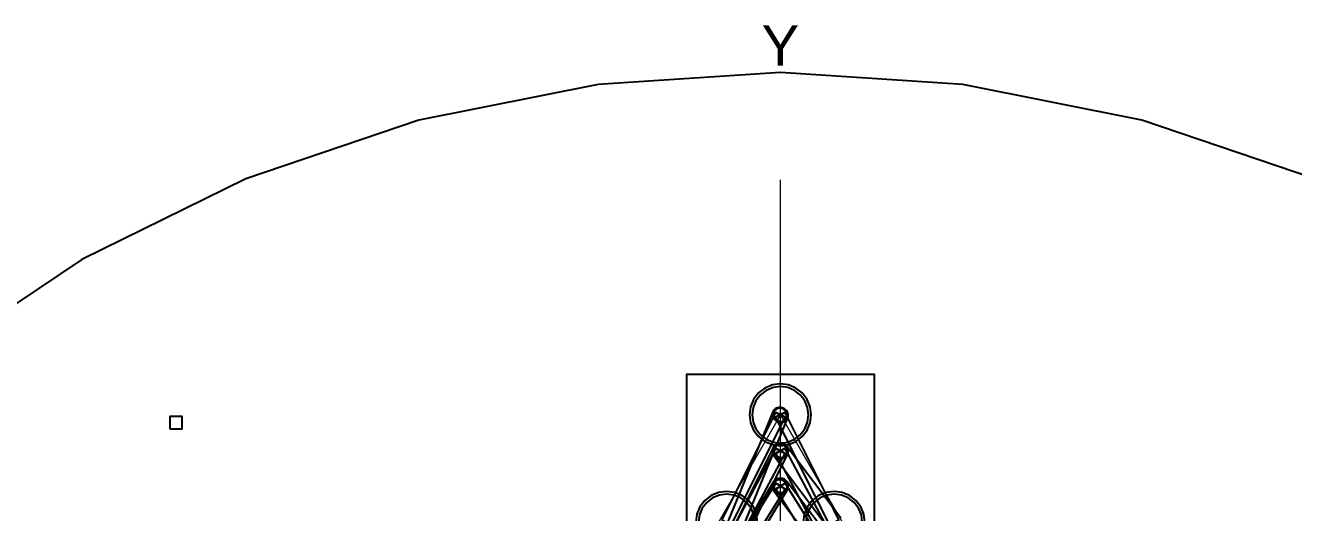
# Model space of a CAD drawing. Header units: millimetres. Extents: x -52000 to 54854, y -52000 to 53750.
# Drawn here: x -28107 to 19107, y 35620 to 53750 of the extents above; entities that cross this region are included whole.
import ezdxf
from ezdxf.enums import TextEntityAlignment as Align

# ---------------------------------------------------------------- set-up
doc = ezdxf.new("R2010")
doc.units = ezdxf.units.MM
for name, color, linetype, lineweight in [('D-BMK-AXIS', 7, 'Continuous', 13), ('D-STR-BASE', 7, 'Continuous', 25), ('D-STR-STRC', 7, 'Continuous', 25), ('D-STR-TXT', 7, 'Continuous', 13)]:
    doc.layers.add(name, color=color, linetype=linetype, lineweight=lineweight)
doc.styles.add('TOWER_UNICODE', font='Arial Unicode.ttf')

msp = doc.modelspace()

# ---------------------------------------------------------------- linework, layer by layer
at = {"layer": 'D-BMK-AXIS'}
msp.add_line((0, -24500), (0, 48000), dxfattribs=at)
msp.add_lwpolyline([(0, 39259.8), (-34000, -19629.9), (34000, -19629.9)], close=True, dxfattribs=at)
at = {"layer": 'D-STR-BASE'}
msp.add_lwpolyline([(19899.5, 48041.7), (13458.6, 50228.1), (6787.4, 51555.1), (0, 52000), (-6787.4, 51555.1), (-13458.6, 50228.1), (-19899.5, 48041.7), (-26000, 45033.3), (-31655.6, 41254.4), (-36769.6, 36769.6), (-41254.4, 31655.6), (-45033.3, 26000), (-48041.7, 19899.5), (-50228.1, 13458.6), (-51555.1, 6787.4), (-52000, 0), (-51555.1, -6787.4)], dxfattribs=at)
for points in [[(-3500, 29759.8), (3500, 29759.8), (3500, 40759.8), (-3500, 40759.8)], [(-22730, 38741.1), (-22270, 38741.1), (-22270, 39201.1), (-22730, 39201.1)]]:
    msp.add_lwpolyline(points, close=True, dxfattribs=at)
at = {"layer": 'D-STR-STRC'}
for points in [[(1150, 39259.8), (1110.8, 39557.5), (995.9, 39834.8), (813.2, 40073), (575, 40255.7), (297.6, 40370.6), (0, 40409.8), (-297.6, 40370.6), (-575, 40255.7), (-813.2, 40073), (-995.9, 39834.8), (-1110.8, 39557.5), (-1150, 39259.8), (-1110.8, 38962.2), (-995.9, 38684.8), (-813.2, 38446.6), (-575, 38263.9), (-297.6, 38149), (0, 38109.8), (297.6, 38149), (575, 38263.9), (813.2, 38446.6), (995.9, 38684.8), (1110.8, 38962.2)], [(1050, 39259.8), (1014.2, 39531.6), (909.3, 39784.8), (742.5, 40002.3), (525, 40169.1), (271.8, 40274), (0, 40309.8), (-271.8, 40274), (-525, 40169.1), (-742.5, 40002.3), (-909.3, 39784.8), (-1014.2, 39531.6), (-1050, 39259.8), (-1014.2, 38988.1), (-909.3, 38734.8), (-742.5, 38517.4), (-525, 38350.5), (-271.8, 38245.6), (0, 38209.8), (271.8, 38245.6), (525, 38350.5), (742.5, 38517.4), (909.3, 38734.8), (1014.2, 38988.1)], [(-2181.7, 35350.7), (-1818.3, 35168.9), (181.7, 39168.9), (-181.7, 39350.7)], [(-277.7, 39373.4), (-294.5, 39305.3), (-291.3, 39234.1), (-268.2, 39164.6), (-226.8, 39101.6), (-170, 39049.4), (-101.6, 39011.5), (-26.3, 38990.6), (50.8, 38988), (124.5, 39003.9), (189.6, 39037.3), (241.9, 39085.8), (277.7, 39146.2), (294.5, 39214.3), (291.3, 39285.6), (268.2, 39355), (226.8, 39418), (170, 39470.2), (101.6, 39508.1), (26.3, 39529.1), (-50.8, 39531.7), (-124.5, 39515.7), (-189.6, 39482.4), (-241.9, 39433.8)], [(-251.7, 39362.8), (-267, 39301.1), (-264.1, 39236.5), (-243.1, 39173.5), (-205.7, 39116.4), (-154.1, 39069), (-92.1, 39034.7), (-23.8, 39015.7), (46.1, 39013.3), (112.9, 39027.8), (171.9, 39058), (219.3, 39102), (251.7, 39156.8), (267, 39218.6), (264.1, 39283.2), (243.1, 39346.2), (205.7, 39403.3), (154.1, 39450.6), (92.1, 39484.9), (23.8, 39503.9), (-46.1, 39506.3), (-112.9, 39491.8), (-171.9, 39461.6), (-219.3, 39417.6)], [(-181.7, 39350.7), (-175.6, 39347.6), (-157.4, 39338.5), (-128.5, 39324.1), (-90.9, 39305.3), (-47, 39283.3), (0, 39259.8), (47, 39236.3), (90.9, 39214.4), (128.5, 39195.6), (157.4, 39181.1), (175.6, 39172), (181.7, 39168.9), (175.6, 39172), (157.4, 39181.1), (128.5, 39195.6), (90.9, 39214.4), (47, 39236.3), (0, 39259.8), (-47, 39283.3), (-90.9, 39305.3), (-128.5, 39324.1), (-157.4, 39338.5), (-175.6, 39347.6)], [(-181.7, 39168.9), (1818.3, 35168.9), (2181.7, 35350.7), (181.7, 39350.7)], [(181.7, 39350.7), (175.6, 39347.6), (157.4, 39338.5), (128.5, 39324.1), (90.9, 39305.3), (47, 39283.3), (0, 39259.8), (-47, 39236.3), (-90.9, 39214.4), (-128.5, 39195.6), (-157.4, 39181.1), (-175.6, 39172), (-181.7, 39168.9), (-175.6, 39172), (-157.4, 39181.1), (-128.5, 39195.6), (-90.9, 39214.4), (-47, 39236.3), (0, 39259.8), (47, 39283.3), (90.9, 39305.3), (128.5, 39324.1), (157.4, 39338.5), (175.6, 39347.6)], [(-167.4, 39343.5), (-161.7, 39340.7), (-145, 39332.3), (-118.4, 39319), (-83.7, 39301.7), (-43.3, 39281.5), (0, 39259.8), (43.3, 39238.2), (83.7, 39218), (118.4, 39200.6), (145, 39187.3), (161.7, 39179), (167.4, 39176.1), (161.7, 39179), (145, 39187.3), (118.4, 39200.6), (83.7, 39218), (43.3, 39238.2), (0, 39259.8), (-43.3, 39281.5), (-83.7, 39301.7), (-118.4, 39319), (-145, 39332.3), (-161.7, 39340.7)], [(167.4, 39343.5), (161.7, 39340.7), (145, 39332.3), (118.4, 39319), (83.7, 39301.7), (43.3, 39281.5), (0, 39259.8), (-43.3, 39238.2), (-83.7, 39218), (-118.4, 39200.6), (-145, 39187.3), (-161.7, 39179), (-167.4, 39176.1), (-161.7, 39179), (-145, 39187.3), (-118.4, 39200.6), (-83.7, 39218), (-43.3, 39238.2), (0, 39259.8), (43.3, 39281.5), (83.7, 39301.7), (118.4, 39319), (145, 39332.3), (161.7, 39340.7)], [(-2548.4, 33566), (-2189.8, 33374.9), (179.3, 37819.6), (-179.3, 38010.8)], [(0, 38208.6), (-76.7, 38196.1), (-148.2, 38164.5), (-209.6, 38115.9), (-256.7, 38053.6), (-286.3, 37981.8), (-296.4, 37905.6), (-286.3, 37829.9), (-256.7, 37760.1), (-209.6, 37700.9), (-148.2, 37656.2), (-76.7, 37629.2), (0, 37621.7), (76.7, 37634.2), (148.2, 37665.9), (209.6, 37714.5), (256.7, 37776.8), (286.3, 37848.5), (296.4, 37924.8), (286.3, 38000.5), (256.7, 38070.3), (209.6, 38129.5), (148.2, 38174.1), (76.7, 38201.1)], [(-268.5, 38049), (-289.3, 37984.3), (-290.4, 37914.9), (-271.7, 37845.6), (-234.5, 37780.9), (-181.3, 37725.5), (-115.8, 37682.9), (-42.3, 37656.2), (34, 37647.1), (108, 37656.3), (174.6, 37683.1), (229.4, 37725.8), (268.5, 37781.4), (289.3, 37846), (290.4, 37915.4), (271.7, 37984.8), (234.5, 38049.4), (181.3, 38104.9), (115.8, 38147.5), (42.3, 38174.2), (-34, 38183.3), (-108, 38174.1), (-174.6, 38147.2), (-229.4, 38104.6)], [(0, 38181.3), (-69.6, 38169.9), (-134.4, 38141.2), (-190, 38097.1), (-232.7, 38040.7), (-259.6, 37975.6), (-268.7, 37906.5), (-259.6, 37837.9), (-232.7, 37774.6), (-190, 37720.9), (-134.4, 37680.4), (-69.6, 37655.9), (0, 37649.1), (69.6, 37660.5), (134.4, 37689.1), (190, 37733.2), (232.7, 37789.7), (259.6, 37854.8), (268.7, 37923.9), (259.6, 37992.5), (232.7, 38055.8), (190, 38109.5), (134.4, 38150), (69.6, 38174.4)], [(-243.4, 38036.5), (-262.3, 37977.9), (-263.3, 37915), (-246.4, 37852.1), (-212.6, 37793.5), (-164.4, 37743.2), (-105, 37704.6), (-38.4, 37680.4), (30.8, 37672.1), (97.9, 37680.5), (158.3, 37704.8), (208, 37743.5), (243.4, 37793.9), (262.3, 37852.5), (263.3, 37915.4), (246.4, 37978.3), (212.6, 38036.9), (164.4, 38087.2), (105, 38125.8), (38.4, 38150), (-30.8, 38158.2), (-97.9, 38149.9), (-158.3, 38125.6), (-208, 38086.9)], [(-179.3, 38010.8), (-173.2, 38007.5), (-155.3, 37998), (-126.8, 37982.8), (-89.7, 37963), (-46.4, 37939.9), (0, 37915.2), (46.4, 37890.5), (89.7, 37867.4), (126.8, 37847.6), (155.3, 37832.4), (173.2, 37822.9), (179.3, 37819.6), (173.2, 37822.9), (155.3, 37832.4), (126.8, 37847.6), (89.7, 37867.4), (46.4, 37890.5), (0, 37915.2), (-46.4, 37939.9), (-89.7, 37963), (-126.8, 37982.8), (-155.3, 37998), (-173.2, 38007.5)], [(-179.3, 37819.6), (2189.8, 33374.9), (2548.4, 33566), (179.3, 38010.8)], [(179.3, 38010.8), (173.2, 38007.5), (155.3, 37998), (126.8, 37982.8), (89.7, 37963), (46.4, 37939.9), (0, 37915.2), (-46.4, 37890.5), (-89.7, 37867.4), (-126.8, 37847.6), (-155.3, 37832.4), (-173.2, 37822.9), (-179.3, 37819.6), (-173.2, 37822.9), (-155.3, 37832.4), (-126.8, 37847.6), (-89.7, 37867.4), (-46.4, 37890.5), (0, 37915.2), (46.4, 37939.9), (89.7, 37963), (126.8, 37982.8), (155.3, 37998), (173.2, 38007.5)], [(-165.2, 38003.2), (-159.6, 38000.2), (-143.1, 37991.4), (-116.8, 37977.5), (-82.6, 37959.2), (-42.8, 37938), (0, 37915.2), (42.8, 37892.4), (82.6, 37871.2), (116.8, 37852.9), (143.1, 37838.9), (159.6, 37830.1), (165.2, 37827.1), (159.6, 37830.1), (143.1, 37838.9), (116.8, 37852.9), (82.6, 37871.2), (42.8, 37892.4), (0, 37915.2), (-42.8, 37938), (-82.6, 37959.2), (-116.8, 37977.5), (-143.1, 37991.4), (-159.6, 38000.2)], [(165.2, 38003.2), (159.6, 38000.2), (143.1, 37991.4), (116.8, 37977.5), (82.6, 37959.2), (42.8, 37938), (0, 37915.2), (-42.8, 37892.4), (-82.6, 37871.2), (-116.8, 37852.9), (-143.1, 37838.9), (-159.6, 37830.1), (-165.2, 37827.1), (-159.6, 37830.1), (-143.1, 37838.9), (-116.8, 37852.9), (-82.6, 37871.2), (-42.8, 37892.4), (0, 37915.2), (42.8, 37938), (82.6, 37959.2), (116.8, 37977.5), (143.1, 37991.4), (159.6, 38000.2)], [(0, 36896.6), (-76.4, 36883.3), (-147.5, 36851), (-208.6, 36802), (-255.5, 36739.7), (-285, 36668.2), (-295.1, 36592.4), (-285, 36517.5), (-255.5, 36448.7), (-208.6, 36390.5), (-147.5, 36347), (-76.4, 36321.1), (0, 36314.6), (76.4, 36328), (147.5, 36360.2), (208.6, 36409.2), (255.5, 36471.5), (285, 36543), (295.1, 36618.8), (285, 36693.7), (255.5, 36762.5), (208.6, 36820.7), (147.5, 36864.2), (76.4, 36890.1)], [(-256.5, 36761.1), (-281.7, 36700), (-287.6, 36632.4), (-274, 36562.9), (-241.6, 36496.4), (-192.8, 36437.3), (-130.9, 36389.7), (-60.1, 36356.8), (14.9, 36340.9), (88.8, 36343), (156.7, 36363), (213.9, 36399.5), (256.5, 36450.1), (281.7, 36511.2), (287.6, 36578.9), (274, 36648.3), (241.6, 36714.8), (192.8, 36773.9), (130.9, 36821.5), (60.1, 36854.4), (-14.9, 36870.4), (-88.8, 36868.3), (-156.7, 36848.3), (-213.9, 36811.7)], [(0, 36869.4), (-69.2, 36857.3), (-133.8, 36828.1), (-189.2, 36783.7), (-231.7, 36727.2), (-258.4, 36662.3), (-267.5, 36593.6), (-258.4, 36525.8), (-231.7, 36463.3), (-189.2, 36410.6), (-133.8, 36371.1), (-69.2, 36347.7), (0, 36341.8), (69.2, 36353.9), (133.8, 36383.1), (189.2, 36427.5), (231.7, 36484.1), (258.4, 36548.9), (267.5, 36617.6), (258.4, 36685.4), (231.7, 36747.9), (189.2, 36800.6), (133.8, 36840.1), (69.2, 36863.5)], [(-232.6, 36746.6), (-255.4, 36691.2), (-260.8, 36629.9), (-248.4, 36566.9), (-219.1, 36506.6), (-174.8, 36453), (-118.7, 36409.9), (-54.4, 36380), (13.5, 36365.6), (80.5, 36367.5), (142.1, 36385.6), (193.9, 36418.7), (232.6, 36464.6), (255.4, 36520.1), (260.8, 36581.4), (248.4, 36644.3), (219.1, 36704.6), (174.8, 36758.2), (118.7, 36801.4), (54.4, 36831.2), (-13.5, 36845.6), (-80.5, 36843.7), (-142.1, 36825.6), (-193.9, 36792.5)], [(-3404.9, 31537.5), (-3060.2, 31322.2), (172.3, 36498), (-172.3, 36713.2)], [(-850, 35259.8), (-889.2, 35557.5), (-1004.1, 35834.8), (-1186.8, 36073), (-1425, 36255.7), (-1702.4, 36370.6), (-2000, 36409.8), (-2297.6, 36370.6), (-2575, 36255.7), (-2813.2, 36073), (-2995.9, 35834.8), (-3110.8, 35557.5), (-3150, 35259.8), (-3110.8, 34962.2), (-2995.9, 34684.8), (-2813.2, 34446.6), (-2575, 34263.9), (-2297.6, 34149), (-2000, 34109.8), (-1702.4, 34149), (-1425, 34263.9), (-1186.8, 34446.6), (-1004.1, 34684.8), (-889.2, 34962.2)], [(-172.3, 36713.2), (-166.5, 36709.6), (-149.3, 36698.8), (-121.9, 36681.7), (-86.2, 36659.4), (-44.6, 36633.5), (0, 36605.6), (44.6, 36577.7), (86.2, 36551.8), (121.9, 36529.5), (149.3, 36512.4), (166.5, 36501.6), (172.3, 36498), (166.5, 36501.6), (149.3, 36512.4), (121.9, 36529.5), (86.2, 36551.8), (44.6, 36577.7), (0, 36605.6), (-44.6, 36633.5), (-86.2, 36659.4), (-121.9, 36681.7), (-149.3, 36698.8), (-166.5, 36709.6)], [(-172.3, 36498), (3060.2, 31322.2), (3404.9, 31537.5), (172.3, 36713.2)], [(172.3, 36713.2), (166.5, 36709.6), (149.3, 36698.8), (121.9, 36681.7), (86.2, 36659.4), (44.6, 36633.5), (0, 36605.6), (-44.6, 36577.7), (-86.2, 36551.8), (-121.9, 36529.5), (-149.3, 36512.4), (-166.5, 36501.6), (-172.3, 36498), (-166.5, 36501.6), (-149.3, 36512.4), (-121.9, 36529.5), (-86.2, 36551.8), (-44.6, 36577.7), (0, 36605.6), (44.6, 36633.5), (86.2, 36659.4), (121.9, 36681.7), (149.3, 36698.8), (166.5, 36709.6)], [(-158.8, 36704.8), (-153.4, 36701.4), (-137.5, 36691.5), (-112.3, 36675.7), (-79.4, 36655.2), (-41.1, 36631.3), (0, 36605.6), (41.1, 36579.9), (79.4, 36556), (112.3, 36535.5), (137.5, 36519.7), (153.4, 36509.8), (158.8, 36506.4), (153.4, 36509.8), (137.5, 36519.7), (112.3, 36535.5), (79.4, 36556), (41.1, 36579.9), (0, 36605.6), (-41.1, 36631.3), (-79.4, 36655.2), (-112.3, 36675.7), (-137.5, 36691.5), (-153.4, 36701.4)], [(158.8, 36704.8), (153.4, 36701.4), (137.5, 36691.5), (112.3, 36675.7), (79.4, 36655.2), (41.1, 36631.3), (0, 36605.6), (-41.1, 36579.9), (-79.4, 36556), (-112.3, 36535.5), (-137.5, 36519.7), (-153.4, 36509.8), (-158.8, 36506.4), (-153.4, 36509.8), (-137.5, 36519.7), (-112.3, 36535.5), (-79.4, 36556), (-41.1, 36579.9), (0, 36605.6), (41.1, 36631.3), (79.4, 36655.2), (112.3, 36675.7), (137.5, 36691.5), (153.4, 36701.4)], [(3150, 35259.8), (3110.8, 35557.5), (2995.9, 35834.8), (2813.2, 36073), (2575, 36255.7), (2297.6, 36370.6), (2000, 36409.8), (1702.4, 36370.6), (1425, 36255.7), (1186.8, 36073), (1004.1, 35834.8), (889.2, 35557.5), (850, 35259.8), (889.2, 34962.2), (1004.1, 34684.8), (1186.8, 34446.6), (1425, 34263.9), (1702.4, 34149), (2000, 34109.8), (2297.6, 34149), (2575, 34263.9), (2813.2, 34446.6), (2995.9, 34684.8), (3110.8, 34962.2)], [(-950, 35259.8), (-985.8, 35531.6), (-1090.7, 35784.8), (-1257.5, 36002.3), (-1475, 36169.1), (-1728.2, 36274), (-2000, 36309.8), (-2271.8, 36274), (-2525, 36169.1), (-2742.5, 36002.3), (-2909.3, 35784.8), (-3014.2, 35531.6), (-3050, 35259.8), (-3014.2, 34988.1), (-2909.3, 34734.8), (-2742.5, 34517.4), (-2525, 34350.5), (-2271.8, 34245.6), (-2000, 34209.8), (-1728.2, 34245.6), (-1475, 34350.5), (-1257.5, 34517.4), (-1090.7, 34734.8), (-985.8, 34988.1)], [(3050, 35259.8), (3014.2, 35531.6), (2909.3, 35784.8), (2742.5, 36002.3), (2525, 36169.1), (2271.8, 36274), (2000, 36309.8), (1728.2, 36274), (1475, 36169.1), (1257.5, 36002.3), (1090.7, 35784.8), (985.8, 35531.6), (950, 35259.8), (985.8, 34988.1), (1090.7, 34734.8), (1257.5, 34517.4), (1475, 34350.5), (1728.2, 34245.6), (2000, 34209.8), (2271.8, 34245.6), (2525, 34350.5), (2742.5, 34517.4), (2909.3, 34734.8), (3014.2, 34988.1)]]:
    msp.add_lwpolyline(points, close=True, dxfattribs=at)
for points in [[(-2091.5, 33356.8), (277.7, 39146.2), (294.5, 39214.3), (291.3, 39285.6), (268.2, 39355), (226.8, 39418), (170, 39470.2), (101.6, 39508.1), (26.3, 39529.1), (-50.8, 39531.7), (-124.5, 39515.7), (-189.6, 39482.4), (-241.9, 39433.8), (-277.7, 39373.4), (-2646.8, 33584.1)], [(-2964.1, 31296), (268.5, 37781.4), (289.3, 37846), (290.4, 37915.4), (271.7, 37984.8), (234.5, 38049.4), (181.3, 38104.9), (115.8, 38147.5), (42.3, 38174.2), (-34, 38183.3), (-108, 38174.1), (-174.6, 38147.2), (-229.4, 38104.6), (-268.5, 38049), (-3501, 31563.6)], [(2256.7, 35414.9), (256.7, 38070.3), (209.6, 38129.5), (148.2, 38174.1), (76.7, 38201.1), (0, 38208.6), (-76.7, 38196.1), (-148.2, 38164.5), (-209.6, 38115.9), (-256.7, 38053.6), (-286.3, 37981.8), (-296.4, 37905.6), (-286.3, 37829.9), (-256.7, 37760.1), (1743.3, 35104.7)], [(-3901.9, 29591.6), (256.5, 36450.1), (281.7, 36511.2), (287.6, 36578.9), (274, 36648.3), (241.6, 36714.8), (192.8, 36773.9), (130.9, 36821.5), (60.1, 36854.4), (-14.9, 36870.4), (-88.8, 36868.3), (-156.7, 36848.3), (-213.9, 36811.7), (-256.5, 36761.1), (-4415, 29902.7)], [(2624.6, 33627.4), (255.5, 36762.5), (208.6, 36820.7), (147.5, 36864.2), (76.4, 36890.1), (0, 36896.6), (-76.4, 36883.3), (-147.5, 36851), (-208.6, 36802), (-255.5, 36739.7), (-285, 36668.2), (-295.1, 36592.4), (-285, 36517.5), (-255.5, 36448.7), (2113.6, 33313.5)]]:
    msp.add_lwpolyline(points, dxfattribs=at)

# ---------------------------------------------------------------- texts
at = {"layer": 'D-STR-TXT', "style": 'TOWER_UNICODE'}
msp.add_text('Y', height=1500, dxfattribs=at).set_placement((0, 53000), align=Align.MIDDLE_CENTER)

doc.saveas('drawing.dxf')
